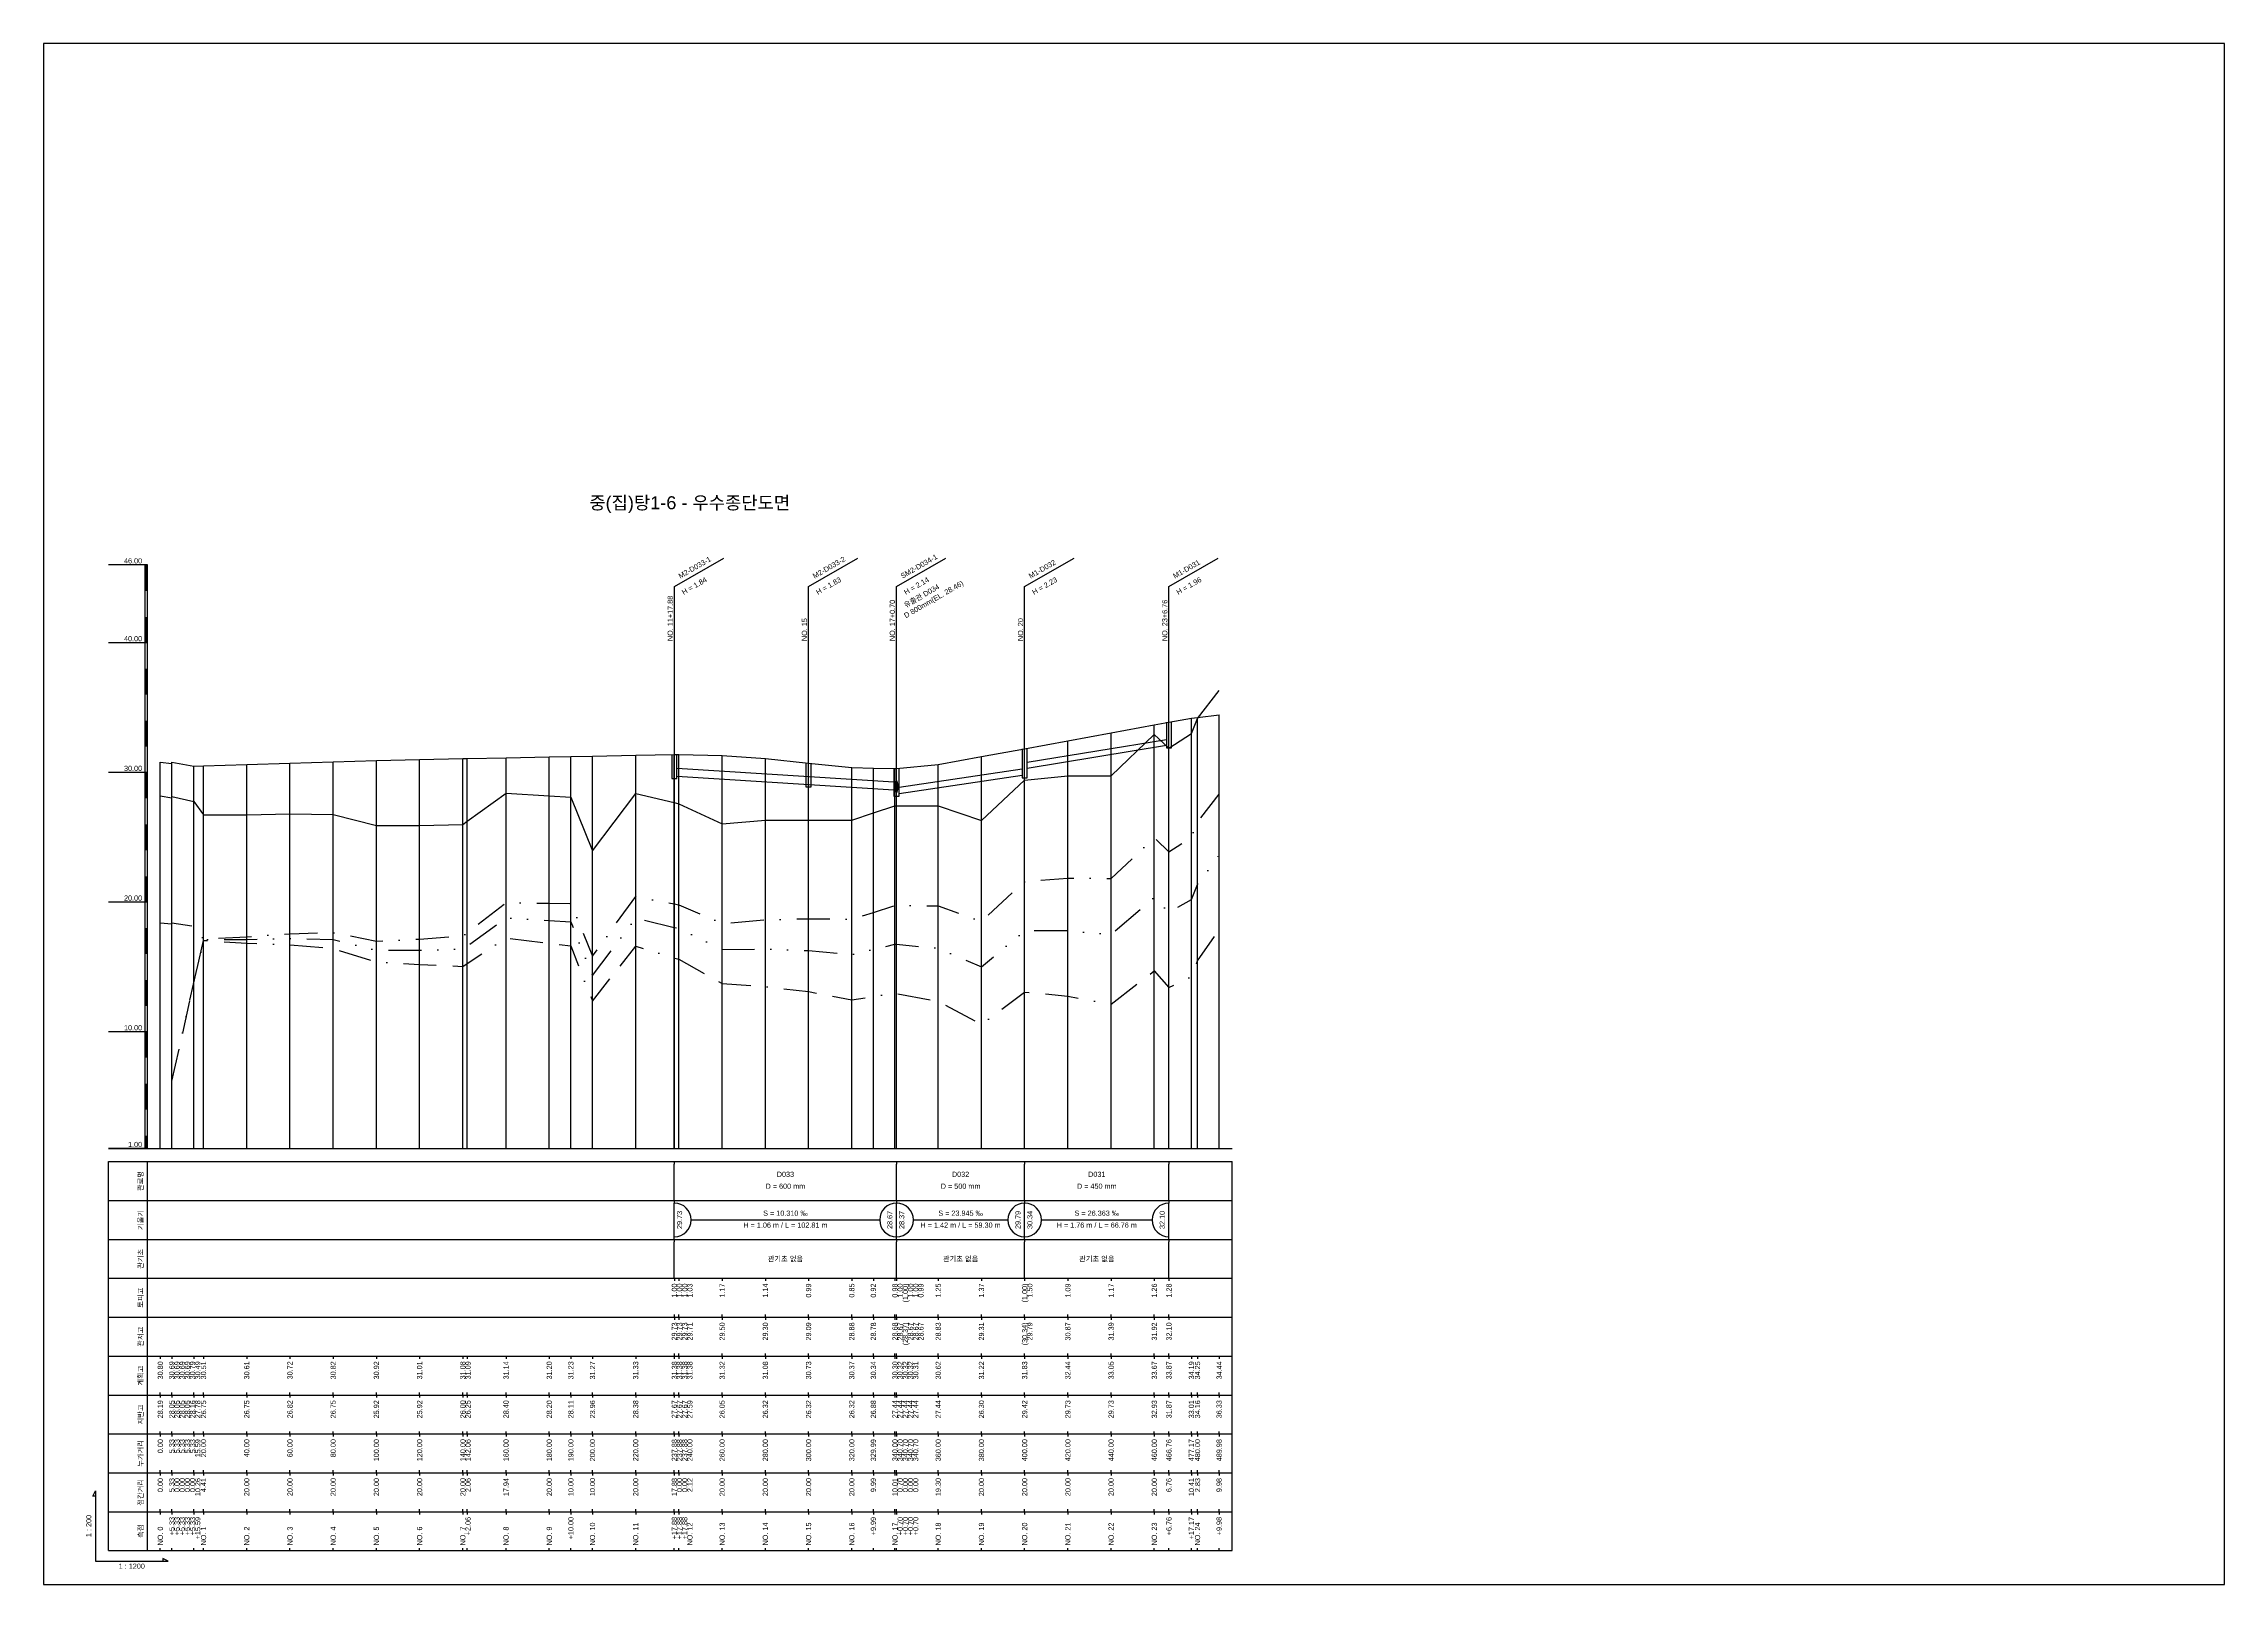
# Model space of a CAD drawing. Header units: millimetres. Extents: x -105495 to 3444, y -108190 to 2013.
# Drawn here: x 20 to 861, y -25116 to -24522 of the extents above; entities that cross this region are included whole.
import ezdxf
from ezdxf.enums import TextEntityAlignment as Align

# ---------------------------------------------------------------- set-up
doc = ezdxf.new("R2010")
doc.units = ezdxf.units.MM
for name, pattern in [('BORDER', [44.45, 12.7, -6.35, 12.7, -6.35, 0, -6.35]), ('DASHDOT', [25.4, 12.7, -6.35, 0, -6.35]), ('DIVIDE', [31.75, 12.7, -6.35, 0, -6.35, 0, -6.35])]:
    doc.linetypes.add(name, pattern=pattern)
for name, color, linetype in [('KZ_종단_계획선', 1, 'Continuous'), ('KZ_종단_관로', 4, 'Continuous'), ('KZ_종단_깃발', 7, 'Continuous'), ('KZ_종단_노선명', 7, 'Continuous'), ('KZ_종단_도각', 7, 'Continuous'), ('KZ_종단_맨홀', 4, 'Continuous'), ('KZ_종단_수직선', 7, 'Continuous'), ('KZ_종단_암선1', 56, 'DASHDOT'), ('KZ_종단_암선2', 4, 'DIVIDE'), ('KZ_종단_암선3', 6, 'BORDER'), ('KZ_종단_원형관', 4, 'Continuous'), ('KZ_종단_지반선', 3, 'Continuous'), ('KZ_종단_테이블문자', 7, 'Continuous'), ('KZ_종단_테이블선', 7, 'Continuous'), ('KZ_종단_폴대', 7, 'Continuous')]:
    doc.layers.add(name, color=color, linetype=linetype)
doc.styles.get("Standard").update_dxf_attribs({"font": 'arial.ttf'})

msp = doc.modelspace()

# ---------------------------------------------------------------- linework, layer by layer
at = {"layer": 'KZ_종단_계획선'}
msp.add_lwpolyline([(65, -24799.02), (69.44, -24799.54), (69.44, -24799.54), (69.44, -24799.54), (69.44, -24799.54), (69.44, -24799.04), (77.99, -24800.55), (81.67, -24800.44), (98.33, -24799.93), (115, -24799.42), (131.67, -24798.92), (148.33, -24798.41), (165, -24797.96), (181.67, -24797.6), (183.38, -24797.56), (198.33, -24797.29), (215, -24796.98), (223.33, -24796.82), (231.67, -24796.67), (248.33, -24796.36), (263.24, -24796.11), (263.24, -24796.11), (263.24, -24796.11), (265, -24796.08), (281.67, -24796.41), (298.33, -24797.59), (315, -24799.37), (331.67, -24801.13), (339.99, -24801.3), (348.33, -24801.48), (348.91, -24801.42), (348.91, -24801.42), (348.91, -24801.42), (348.91, -24801.46), (365, -24799.88), (381.67, -24796.89), (398.33, -24793.84), (415, -24790.78), (431.67, -24787.73), (448.33, -24784.67), (453.97, -24783.64), (462.64, -24782.05), (465, -24781.77), (473.32, -24780.79)], dxfattribs=at)
at = {"layer": 'KZ_종단_관로'}
for p, q in [((399.33, -24799.05), (452.97, -24790.25)), ((399.33, -24801.3), (452.97, -24792.5)), ((264.24, -24801.35), (347.91, -24806.65)), ((264.24, -24804.35), (347.91, -24809.65)), ((349.91, -24808.65), (397.33, -24801.55)), ((349.91, -24811.15), (397.33, -24804.05))]:
    msp.add_line(p, q, dxfattribs=at)
at = {"layer": 'KZ_종단_깃발'}
for p, q in [((263.24, -24731.34), (282.29, -24720.34)), ((315, -24731.34), (334.05, -24720.34)), ((348.91, -24731.34), (367.97, -24720.34)), ((398.33, -24731.34), (417.39, -24720.34)), ((453.97, -24731.34), (473.02, -24720.34)), ((263.24, -24948), (263.24, -24731.34)), ((315, -24948), (315, -24731.34)), ((348.91, -24948), (348.91, -24731.34)), ((398.33, -24948), (398.33, -24731.34)), ((453.97, -24948), (453.97, -24731.34))]:
    msp.add_line(p, q, dxfattribs=at)
at = {"layer": 'KZ_종단_도각'}
msp.add_lwpolyline([(20, -25116), (861, -25116), (861, -24522), (20, -24522)], close=True, dxfattribs=at)
at = {"layer": 'KZ_종단_맨홀'}
for points in [[(452.97, -24783.64), (452.97, -24793.44), (454.97, -24793.44), (454.97, -24783.64)], [(262.24, -24796.11), (262.24, -24805.32), (264.24, -24805.32), (264.24, -24796.11)], [(314, -24799.37), (314, -24808.52), (316, -24808.52), (316, -24799.37)], [(397.33, -24793.84), (397.33, -24805.01), (399.33, -24805.01), (399.33, -24793.84)], [(347.91, -24801.42), (347.91, -24812.11), (349.91, -24812.11), (349.91, -24801.42)]]:
    msp.add_lwpolyline(points, dxfattribs=at)
at = {"layer": 'KZ_종단_수직선'}
for p, q in [((453.97, -24948), (453.97, -24783.64)), ((462.64, -24948), (462.64, -24782.05)), ((465, -24948), (465, -24781.77)), ((473.32, -24948), (473.32, -24780.79)), ((415, -24948), (415, -24790.78)), ((431.67, -24948), (431.67, -24787.73)), ((448.33, -24948), (448.33, -24784.67)), ((65, -24948), (65, -24799.02)), ((69.44, -24948), (69.44, -24799.04)), ((69.44, -24948), (69.44, -24799.54)), ((69.44, -24948), (69.44, -24799.54)), ((69.44, -24948), (69.44, -24799.54)), ((69.44, -24948), (69.44, -24799.54)), ((77.99, -24948), (77.99, -24800.55)), ((81.67, -24948), (81.67, -24800.44)), ((98.33, -24948), (98.33, -24799.93)), ((115, -24948), (115, -24799.42)), ((131.67, -24948), (131.67, -24798.92)), ((148.33, -24948), (148.33, -24798.41)), ((165, -24948), (165, -24797.96)), ((181.67, -24948), (181.67, -24797.6)), ((183.38, -24948), (183.38, -24797.56)), ((198.33, -24948), (198.33, -24797.29)), ((215, -24948), (215, -24796.98)), ((223.33, -24948), (223.33, -24796.82)), ((231.67, -24948), (231.67, -24796.67)), ((248.33, -24948), (248.33, -24796.36)), ((263.23, -24948), (263.23, -24796.11)), ((263.23, -24948), (263.23, -24796.11)), ((263.23, -24948), (263.23, -24796.11)), ((265, -24948), (265, -24796.08)), ((281.67, -24948), (281.67, -24796.41)), ((298.33, -24948), (298.33, -24797.59)), ((315, -24948), (315, -24799.37)), ((365, -24948), (365, -24799.88)), ((381.67, -24948), (381.67, -24796.89)), ((398.33, -24948), (398.33, -24793.84)), ((331.67, -24948), (331.67, -24801.13)), ((339.99, -24948), (339.99, -24801.3)), ((348.33, -24948), (348.33, -24801.48)), ((348.92, -24948), (348.92, -24801.42)), ((348.92, -24948), (348.92, -24801.42)), ((348.92, -24948), (348.92, -24801.42)), ((348.92, -24948), (348.92, -24801.46))]:
    msp.add_line(p, q, dxfattribs=at)
at = {"layer": 'KZ_종단_암선1', "flags": 128}
msp.add_lwpolyline([(65, -24860.91), (69.44, -24861.35), (69.44, -24861.35), (69.44, -24861.35), (69.44, -24861.35), (69.44, -24860.97), (77.99, -24862.19), (81.67, -24867.16), (98.33, -24866.34), (115, -24865.16), (131.67, -24864.71), (148.33, -24868.02), (165, -24867.21), (181.67, -24866.01), (183.38, -24864.7), (198.33, -24853.19), (215, -24853.39), (223.33, -24853.45), (231.67, -24873.8), (248.33, -24850.84), (263.23, -24853.67), (263.23, -24853.67), (263.23, -24853.67), (265, -24854.01), (281.67, -24861.2), (298.33, -24859.77), (315, -24859.36), (331.67, -24859.59), (339.99, -24856.92), (348.33, -24854.24), (348.92, -24854.25), (348.92, -24854.25), (348.92, -24854.25), (348.92, -24854.25), (365, -24854.46), (381.67, -24860.38), (398.33, -24845.03), (415, -24843.68), (431.67, -24843.91), (448.33, -24828.16), (453.97, -24833.56), (462.64, -24827.93), (465, -24822.21), (473.32, -24811.34)], dxfattribs=at)
at = {"layer": 'KZ_종단_암선2', "flags": 128}
msp.add_lwpolyline([(69.44, -24922), (69.44, -24922), (69.44, -24922), (69.44, -24922), (81.67, -24867.41), (98.33, -24867.4), (115, -24867.02), (131.67, -24867.37), (148.33, -24871.5), (165, -24871.49), (181.67, -24871.1), (183.38, -24869.86), (198.33, -24859.08), (215, -24860.08), (223.33, -24860.54), (231.67, -24881.3), (248.33, -24859.15), (263.23, -24862.7), (263.23, -24862.7), (263.23, -24862.7), (265, -24863.12), (281.67, -24871.26), (298.33, -24871.03), (315, -24871.64), (331.67, -24873.2), (339.99, -24871.19), (348.33, -24869.18), (348.92, -24869.23), (348.92, -24869.23), (348.92, -24869.23), (348.92, -24869.23), (365, -24870.74), (381.67, -24877.98), (398.33, -24863.97), (415, -24863.95), (431.67, -24865.51), (448.33, -24851.1), (453.97, -24856.94), (462.64, -24851.99), (465, -24846.13), (473.32, -24834.78)], dxfattribs=at)
at = {"layer": 'KZ_종단_암선3', "flags": 128}
msp.add_lwpolyline([(69.44, -24922.03), (69.44, -24922.03), (69.44, -24922.03), (69.44, -24922.03), (81.67, -24867.73), (98.33, -24868.78), (115, -24869.45), (131.67, -24870.86), (148.33, -24876.04), (165, -24877.08), (181.67, -24877.75), (183.38, -24876.62), (198.33, -24866.78), (215, -24868.83), (223.33, -24869.83), (231.67, -24891.11), (248.33, -24870.01), (263.23, -24874.5), (263.23, -24874.5), (263.23, -24874.5), (265, -24875.03), (281.67, -24884.38), (298.33, -24885.58), (315, -24887.44), (331.67, -24890.58), (339.99, -24889.35), (348.33, -24888.13), (348.92, -24888.24), (348.92, -24888.24), (348.92, -24888.24), (348.92, -24888.24), (365, -24891.26), (381.67, -24900.08), (398.33, -24887.63), (415, -24889.19), (431.67, -24892.32), (448.33, -24879.48), (453.97, -24885.85), (462.64, -24881.7), (465, -24875.67), (473.32, -24863.72)], dxfattribs=at)
at = {"layer": 'KZ_종단_원형관'}
for p, q in [((348.54, -24808.05), (348.56, -24807.67)), ((348.54, -24808.44), (348.54, -24808.05)), ((348.54, -24808.83), (348.54, -24808.44)), ((348.56, -24809.21), (348.54, -24808.83)), ((348.56, -24807.67), (348.59, -24807.31)), ((348.59, -24809.57), (348.56, -24809.21)), ((348.59, -24807.31), (348.63, -24806.99)), ((348.63, -24806.99), (348.67, -24806.71)), ((348.67, -24806.71), (348.73, -24806.48)), ((348.73, -24806.48), (348.79, -24806.32)), ((348.79, -24806.32), (348.85, -24806.21)), ((348.85, -24806.21), (348.91, -24806.18)), ((348.91, -24806.18), (348.98, -24806.21)), ((348.98, -24806.21), (349.04, -24806.32)), ((349.04, -24806.32), (349.1, -24806.48)), ((349.1, -24806.48), (349.16, -24806.71)), ((349.16, -24806.71), (349.2, -24806.99)), ((349.2, -24806.99), (349.24, -24807.31)), ((349.24, -24807.31), (349.27, -24807.67)), ((349.27, -24809.21), (349.24, -24809.57)), ((349.27, -24807.67), (349.29, -24808.05)), ((349.29, -24808.83), (349.27, -24809.21)), ((349.29, -24808.05), (349.29, -24808.44)), ((349.29, -24808.44), (349.29, -24808.83)), ((348.63, -24809.89), (348.59, -24809.57)), ((348.67, -24810.17), (348.63, -24809.89)), ((348.73, -24810.4), (348.67, -24810.17)), ((348.79, -24810.56), (348.73, -24810.4)), ((348.85, -24810.67), (348.79, -24810.56)), ((348.91, -24810.7), (348.85, -24810.67)), ((348.98, -24810.67), (348.91, -24810.7)), ((349.04, -24810.56), (348.98, -24810.67)), ((349.1, -24810.4), (349.04, -24810.56)), ((349.16, -24810.17), (349.1, -24810.4)), ((349.2, -24809.89), (349.16, -24810.17)), ((349.24, -24809.57), (349.2, -24809.89))]:
    msp.add_line(p, q, dxfattribs=at)
at = {"layer": 'KZ_종단_지반선', "flags": 128}
msp.add_lwpolyline([(65, -24812.03), (69.44, -24812.74), (69.44, -24812.74), (69.44, -24812.74), (69.44, -24812.74), (69.44, -24812.2), (77.99, -24814.12), (81.67, -24819.26), (98.33, -24819.26), (115, -24818.89), (131.67, -24819.25), (148.33, -24823.38), (165, -24823.38), (181.67, -24823), (183.38, -24821.76), (198.33, -24810.99), (215, -24812), (223.33, -24812.46), (231.67, -24833.22), (248.33, -24811.08), (263.23, -24814.63), (263.23, -24814.63), (263.23, -24814.63), (265, -24815.06), (281.67, -24822.77), (298.33, -24821.39), (315, -24821.38), (331.67, -24821.38), (339.99, -24818.59), (348.33, -24815.8), (348.92, -24815.8), (348.92, -24815.8), (348.92, -24815.8), (348.92, -24815.8), (365, -24815.8), (381.67, -24821.48), (398.33, -24805.9), (415, -24804.33), (431.67, -24804.33), (448.33, -24788.35), (453.97, -24793.67), (462.64, -24787.93), (465, -24782.21), (473.32, -24771.34)], dxfattribs=at)
at = {"layer": 'KZ_종단_테이블문자'}
for p, q in [((263.23, -24953), (263.23, -24954)), ((263.23, -24967), (263.23, -24954)), ((348.92, -24953), (348.92, -24954)), ((348.92, -24953), (348.92, -24954)), ((348.92, -24967), (348.92, -24954)), ((348.92, -24967), (348.92, -24954)), ((398.33, -24953), (398.33, -24954)), ((398.33, -24953), (398.33, -24954)), ((398.33, -24967), (398.33, -24954)), ((398.33, -24967), (398.33, -24954)), ((453.97, -24953), (453.97, -24954)), ((453.97, -24967), (453.97, -24954)), ((263.23, -24968), (263.23, -24967)), ((263.23, -24968), (263.23, -24969)), ((263.23, -24982), (263.23, -24969)), ((348.92, -24968), (348.92, -24967)), ((348.92, -24968), (348.92, -24967)), ((348.92, -24968), (348.92, -24969)), ((348.92, -24968), (348.92, -24969)), ((348.92, -24982), (348.92, -24969)), ((348.92, -24982), (348.92, -24969)), ((398.33, -24968), (398.33, -24967)), ((398.33, -24968), (398.33, -24967)), ((398.33, -24968), (398.33, -24969)), ((398.33, -24968), (398.33, -24969)), ((398.33, -24982), (398.33, -24969)), ((398.33, -24982), (398.33, -24969)), ((453.97, -24968), (453.97, -24967)), ((453.97, -24968), (453.97, -24969)), ((453.97, -24982), (453.97, -24969)), ((269.65, -24975.5), (342.5, -24975.5)), ((355.33, -24975.5), (391.92, -24975.5)), ((404.75, -24975.5), (447.55, -24975.5)), ((263.23, -24983), (263.23, -24982)), ((263.23, -24983), (263.23, -24984)), ((263.23, -24997), (263.23, -24984)), ((348.92, -24983), (348.92, -24982)), ((348.92, -24983), (348.92, -24982)), ((348.92, -24983), (348.92, -24984)), ((348.92, -24983), (348.92, -24984)), ((348.92, -24997), (348.92, -24984)), ((348.92, -24997), (348.92, -24984)), ((398.33, -24983), (398.33, -24982)), ((398.33, -24983), (398.33, -24982)), ((398.33, -24983), (398.33, -24984)), ((398.33, -24983), (398.33, -24984)), ((398.33, -24997), (398.33, -24984)), ((398.33, -24997), (398.33, -24984)), ((453.97, -24983), (453.97, -24982)), ((453.97, -24983), (453.97, -24984)), ((453.97, -24997), (453.97, -24984)), ((263.23, -24998), (263.23, -24997)), ((348.92, -24998), (348.92, -24997)), ((348.92, -24998), (348.92, -24997)), ((398.33, -24998), (398.33, -24997)), ((398.33, -24998), (398.33, -24997)), ((453.97, -24998), (453.97, -24997))]:
    msp.add_line(p, q, dxfattribs=at)
for centre, start, end in [((263.23, -24975.5), 270, 90), ((348.92, -24975.5), 90, 270), ((348.92, -24975.5), 270, 90), ((398.33, -24975.5), 90, 270), ((398.33, -24975.5), 270, 90), ((453.97, -24975.5), 90, 270)]:
    msp.add_arc(centre, 6.5, start, end, dxfattribs=at)
at = {"layer": 'KZ_종단_테이블선'}
for p, q in [((45, -24948), (478.32, -24948)), ((45, -24968), (45, -24953)), ((45, -24953), (478.32, -24953)), ((60, -24968), (60, -24953)), ((478.32, -24968), (478.32, -24953)), ((45, -24983), (45, -24968)), ((45, -24968), (478.32, -24968)), ((60, -24983), (60, -24968)), ((478.32, -24983), (478.32, -24968)), ((45, -24998), (45, -24983)), ((45, -24983), (478.32, -24983)), ((60, -24998), (60, -24983)), ((478.32, -24998), (478.32, -24983)), ((45, -25013), (45, -24998)), ((45, -24998), (478.32, -24998)), ((60, -25013), (60, -24998)), ((263.24, -24998), (263.24, -24999)), ((263.24, -24998), (263.24, -24999)), ((263.24, -24998), (263.24, -24999)), ((265, -24998), (265, -24999)), ((281.67, -24998), (281.67, -24999)), ((298.33, -24998), (298.33, -24999)), ((315, -24998), (315, -24999)), ((331.67, -24998), (331.67, -24999)), ((339.99, -24998), (339.99, -24999)), ((348.33, -24998), (348.33, -24999)), ((348.91, -24998), (348.91, -24999)), ((348.91, -24998), (348.91, -24999)), ((348.91, -24998), (348.91, -24999)), ((348.91, -24998), (348.91, -24999)), ((365, -24998), (365, -24999)), ((381.67, -24998), (381.67, -24999)), ((398.33, -24998), (398.33, -24999)), ((415, -24998), (415, -24999)), ((431.67, -24998), (431.67, -24999)), ((448.33, -24998), (448.33, -24999)), ((453.97, -24998), (453.97, -24999)), ((478.32, -25013), (478.32, -24998)), ((45, -25028), (45, -25013)), ((45, -25013), (478.32, -25013)), ((60, -25028), (60, -25013)), ((263.24, -25013), (263.24, -25012)), ((263.24, -25013), (263.24, -25012)), ((263.24, -25013), (263.24, -25012)), ((263.24, -25013), (263.24, -25014)), ((263.24, -25013), (263.24, -25014)), ((263.24, -25013), (263.24, -25014)), ((265, -25013), (265, -25012)), ((265, -25013), (265, -25014)), ((281.67, -25013), (281.67, -25012)), ((281.67, -25013), (281.67, -25014)), ((298.33, -25013), (298.33, -25012)), ((298.33, -25013), (298.33, -25014)), ((315, -25013), (315, -25012)), ((315, -25013), (315, -25014)), ((331.67, -25013), (331.67, -25012)), ((331.67, -25013), (331.67, -25014)), ((339.99, -25013), (339.99, -25012)), ((339.99, -25013), (339.99, -25014)), ((348.33, -25013), (348.33, -25012)), ((348.33, -25013), (348.33, -25014)), ((348.91, -25013), (348.91, -25012)), ((348.91, -25013), (348.91, -25012)), ((348.91, -25013), (348.91, -25012)), ((348.91, -25013), (348.91, -25012)), ((348.91, -25013), (348.91, -25014)), ((348.91, -25013), (348.91, -25014)), ((348.91, -25013), (348.91, -25014)), ((348.91, -25013), (348.91, -25014)), ((365, -25013), (365, -25012)), ((365, -25013), (365, -25014)), ((381.67, -25013), (381.67, -25012)), ((381.67, -25013), (381.67, -25014)), ((398.33, -25013), (398.33, -25012)), ((398.33, -25013), (398.33, -25014)), ((415, -25013), (415, -25012)), ((415, -25013), (415, -25014)), ((431.67, -25013), (431.67, -25012)), ((431.67, -25013), (431.67, -25014)), ((448.33, -25013), (448.33, -25012)), ((448.33, -25013), (448.33, -25014)), ((453.97, -25013), (453.97, -25012)), ((453.97, -25013), (453.97, -25014)), ((478.32, -25028), (478.32, -25013)), ((45, -25043), (45, -25028)), ((45, -25028), (478.32, -25028)), ((60, -25043), (60, -25028)), ((65, -25028), (65, -25029)), ((69.44, -25028), (69.44, -25029)), ((69.44, -25028), (69.44, -25029)), ((69.44, -25028), (69.44, -25029)), ((69.44, -25028), (69.44, -25029)), ((69.44, -25028), (69.44, -25029)), ((77.99, -25028), (77.99, -25029)), ((81.67, -25028), (81.67, -25029)), ((98.33, -25028), (98.33, -25029)), ((115, -25028), (115, -25029)), ((131.67, -25028), (131.67, -25029)), ((148.33, -25028), (148.33, -25029)), ((165, -25028), (165, -25029)), ((181.67, -25028), (181.67, -25029)), ((183.38, -25028), (183.38, -25029)), ((198.33, -25028), (198.33, -25029)), ((215, -25028), (215, -25029)), ((223.33, -25028), (223.33, -25029)), ((231.67, -25028), (231.67, -25029)), ((248.33, -25028), (248.33, -25029)), ((263.23, -25028), (263.23, -25029)), ((263.23, -25028), (263.23, -25029)), ((263.23, -25028), (263.23, -25029)), ((263.24, -25028), (263.24, -25027)), ((263.24, -25028), (263.24, -25027)), ((263.24, -25028), (263.24, -25027)), ((265, -25028), (265, -25027)), ((265, -25028), (265, -25029)), ((281.67, -25028), (281.67, -25027)), ((281.67, -25028), (281.67, -25029)), ((298.33, -25028), (298.33, -25027)), ((298.33, -25028), (298.33, -25029)), ((315, -25028), (315, -25027)), ((315, -25028), (315, -25029)), ((331.67, -25028), (331.67, -25027)), ((331.67, -25028), (331.67, -25029)), ((339.99, -25028), (339.99, -25027)), ((339.99, -25028), (339.99, -25029)), ((348.33, -25028), (348.33, -25027)), ((348.33, -25028), (348.33, -25029)), ((348.91, -25028), (348.91, -25027)), ((348.91, -25028), (348.91, -25027)), ((348.91, -25028), (348.91, -25027)), ((348.91, -25028), (348.91, -25027)), ((348.92, -25028), (348.92, -25029)), ((348.92, -25028), (348.92, -25029)), ((348.92, -25028), (348.92, -25029)), ((348.92, -25028), (348.92, -25029)), ((365, -25028), (365, -25027)), ((365, -25028), (365, -25029)), ((381.67, -25028), (381.67, -25027)), ((381.67, -25028), (381.67, -25029)), ((398.33, -25028), (398.33, -25027)), ((398.33, -25028), (398.33, -25029)), ((415, -25028), (415, -25027)), ((415, -25028), (415, -25029)), ((431.67, -25028), (431.67, -25027)), ((431.67, -25028), (431.67, -25029)), ((448.33, -25028), (448.33, -25027)), ((448.33, -25028), (448.33, -25029)), ((453.97, -25028), (453.97, -25027)), ((453.97, -25028), (453.97, -25029)), ((462.64, -25028), (462.64, -25029)), ((465, -25028), (465, -25029)), ((473.32, -25028), (473.32, -25029)), ((478.32, -25043), (478.32, -25028)), ((45, -25058), (45, -25043)), ((45, -25043), (478.32, -25043)), ((60, -25058), (60, -25043)), ((65, -25043), (65, -25042)), ((65, -25043), (65, -25044)), ((69.44, -25043), (69.44, -25042)), ((69.44, -25043), (69.44, -25042)), ((69.44, -25043), (69.44, -25042)), ((69.44, -25043), (69.44, -25042)), ((69.44, -25043), (69.44, -25042)), ((69.44, -25043), (69.44, -25044)), ((69.44, -25043), (69.44, -25044)), ((69.44, -25043), (69.44, -25044)), ((69.44, -25043), (69.44, -25044)), ((69.44, -25043), (69.44, -25044)), ((77.99, -25043), (77.99, -25042)), ((77.99, -25043), (77.99, -25044)), ((81.67, -25043), (81.67, -25042)), ((81.67, -25043), (81.67, -25044)), ((98.33, -25043), (98.33, -25042)), ((98.33, -25043), (98.33, -25044)), ((115, -25043), (115, -25042)), ((115, -25043), (115, -25044)), ((131.67, -25043), (131.67, -25042)), ((131.67, -25043), (131.67, -25044)), ((148.33, -25043), (148.33, -25042)), ((148.33, -25043), (148.33, -25044)), ((165, -25043), (165, -25042)), ((165, -25043), (165, -25044)), ((181.67, -25043), (181.67, -25042)), ((181.67, -25043), (181.67, -25044)), ((183.38, -25043), (183.38, -25042)), ((183.38, -25043), (183.38, -25044)), ((198.33, -25043), (198.33, -25042)), ((198.33, -25043), (198.33, -25044)), ((215, -25043), (215, -25042)), ((215, -25043), (215, -25044)), ((223.33, -25043), (223.33, -25042)), ((223.33, -25043), (223.33, -25044)), ((231.67, -25043), (231.67, -25042)), ((231.67, -25043), (231.67, -25044)), ((248.33, -25043), (248.33, -25042)), ((248.33, -25043), (248.33, -25044)), ((263.23, -25043), (263.23, -25042)), ((263.23, -25043), (263.23, -25042)), ((263.23, -25043), (263.23, -25042)), ((263.23, -25043), (263.23, -25044)), ((263.23, -25043), (263.23, -25044)), ((263.23, -25043), (263.23, -25044)), ((265, -25043), (265, -25042)), ((265, -25043), (265, -25044)), ((281.67, -25043), (281.67, -25042)), ((281.67, -25043), (281.67, -25044)), ((298.33, -25043), (298.33, -25042)), ((298.33, -25043), (298.33, -25044)), ((315, -25043), (315, -25042)), ((315, -25043), (315, -25044)), ((331.67, -25043), (331.67, -25042)), ((331.67, -25043), (331.67, -25044)), ((339.99, -25043), (339.99, -25042)), ((339.99, -25043), (339.99, -25044)), ((348.33, -25043), (348.33, -25042)), ((348.33, -25043), (348.33, -25044)), ((348.92, -25043), (348.92, -25042)), ((348.92, -25043), (348.92, -25042)), ((348.92, -25043), (348.92, -25042)), ((348.92, -25043), (348.92, -25042)), ((348.92, -25043), (348.92, -25044)), ((348.92, -25043), (348.92, -25044)), ((348.92, -25043), (348.92, -25044)), ((348.92, -25043), (348.92, -25044)), ((365, -25043), (365, -25042)), ((365, -25043), (365, -25044)), ((381.67, -25043), (381.67, -25042)), ((381.67, -25043), (381.67, -25044)), ((398.33, -25043), (398.33, -25042)), ((398.33, -25043), (398.33, -25044)), ((415, -25043), (415, -25042)), ((415, -25043), (415, -25044)), ((431.67, -25043), (431.67, -25042)), ((431.67, -25043), (431.67, -25044)), ((448.33, -25043), (448.33, -25042)), ((448.33, -25043), (448.33, -25044)), ((453.97, -25043), (453.97, -25042)), ((453.97, -25043), (453.97, -25044)), ((462.64, -25043), (462.64, -25042)), ((462.64, -25043), (462.64, -25044)), ((465, -25043), (465, -25042)), ((465, -25043), (465, -25044)), ((473.32, -25043), (473.32, -25042)), ((473.32, -25043), (473.32, -25044)), ((478.32, -25058), (478.32, -25043)), ((45, -25073), (45, -25058)), ((45, -25058), (478.32, -25058)), ((60, -25073), (60, -25058)), ((65, -25058), (65, -25057)), ((65, -25058), (65, -25059)), ((69.44, -25058), (69.44, -25057)), ((69.44, -25058), (69.44, -25057)), ((69.44, -25058), (69.44, -25057)), ((69.44, -25058), (69.44, -25057)), ((69.44, -25058), (69.44, -25057)), ((69.44, -25058), (69.44, -25059)), ((69.44, -25058), (69.44, -25059)), ((69.44, -25058), (69.44, -25059)), ((69.44, -25058), (69.44, -25059)), ((69.44, -25058), (69.44, -25059)), ((77.99, -25058), (77.99, -25057)), ((77.99, -25058), (77.99, -25059)), ((81.67, -25058), (81.67, -25057)), ((81.67, -25058), (81.67, -25059)), ((98.33, -25058), (98.33, -25057)), ((98.33, -25058), (98.33, -25059)), ((115, -25058), (115, -25057)), ((115, -25058), (115, -25059)), ((131.67, -25058), (131.67, -25057)), ((131.67, -25058), (131.67, -25059)), ((148.33, -25058), (148.33, -25057)), ((148.33, -25058), (148.33, -25059)), ((165, -25058), (165, -25057)), ((165, -25058), (165, -25059)), ((181.67, -25058), (181.67, -25057)), ((181.67, -25058), (181.67, -25059)), ((183.38, -25058), (183.38, -25057)), ((183.38, -25058), (183.38, -25059)), ((198.33, -25058), (198.33, -25057)), ((198.33, -25058), (198.33, -25059)), ((215, -25058), (215, -25057)), ((215, -25058), (215, -25059)), ((223.33, -25058), (223.33, -25057)), ((223.33, -25058), (223.33, -25059)), ((231.67, -25058), (231.67, -25057)), ((231.67, -25058), (231.67, -25059)), ((248.33, -25058), (248.33, -25057)), ((248.33, -25058), (248.33, -25059)), ((263.23, -25058), (263.23, -25057)), ((263.23, -25058), (263.23, -25057)), ((263.23, -25058), (263.23, -25057)), ((263.23, -25058), (263.23, -25059)), ((263.23, -25058), (263.23, -25059)), ((263.23, -25058), (263.23, -25059)), ((265, -25058), (265, -25057)), ((265, -25058), (265, -25059)), ((281.67, -25058), (281.67, -25057)), ((281.67, -25058), (281.67, -25059)), ((298.33, -25058), (298.33, -25057)), ((298.33, -25058), (298.33, -25059)), ((315, -25058), (315, -25057)), ((315, -25058), (315, -25059)), ((331.67, -25058), (331.67, -25057)), ((331.67, -25058), (331.67, -25059)), ((339.99, -25058), (339.99, -25057)), ((339.99, -25058), (339.99, -25059)), ((348.33, -25058), (348.33, -25057)), ((348.33, -25058), (348.33, -25059)), ((348.92, -25058), (348.92, -25057)), ((348.92, -25058), (348.92, -25057)), ((348.92, -25058), (348.92, -25057)), ((348.92, -25058), (348.92, -25057)), ((348.92, -25058), (348.92, -25059)), ((348.92, -25058), (348.92, -25059)), ((348.92, -25058), (348.92, -25059)), ((348.92, -25058), (348.92, -25059)), ((365, -25058), (365, -25057)), ((365, -25058), (365, -25059)), ((381.67, -25058), (381.67, -25057)), ((381.67, -25058), (381.67, -25059)), ((398.33, -25058), (398.33, -25057)), ((398.33, -25058), (398.33, -25059)), ((415, -25058), (415, -25057)), ((415, -25058), (415, -25059)), ((431.67, -25058), (431.67, -25057)), ((431.67, -25058), (431.67, -25059)), ((448.33, -25058), (448.33, -25057)), ((448.33, -25058), (448.33, -25059)), ((453.97, -25058), (453.97, -25057)), ((453.97, -25058), (453.97, -25059)), ((462.64, -25058), (462.64, -25057)), ((462.64, -25058), (462.64, -25059)), ((465, -25058), (465, -25057)), ((465, -25058), (465, -25059)), ((473.32, -25058), (473.32, -25057)), ((473.32, -25058), (473.32, -25059)), ((478.32, -25073), (478.32, -25058)), ((45, -25088), (45, -25073)), ((45, -25073), (478.32, -25073)), ((60, -25088), (60, -25073)), ((65, -25073), (65, -25072)), ((65, -25073), (65, -25074)), ((69.44, -25073), (69.44, -25072)), ((69.44, -25073), (69.44, -25072)), ((69.44, -25073), (69.44, -25072)), ((69.44, -25073), (69.44, -25072)), ((69.44, -25073), (69.44, -25072)), ((69.44, -25073), (69.44, -25074)), ((69.44, -25073), (69.44, -25074)), ((69.44, -25073), (69.44, -25074)), ((69.44, -25073), (69.44, -25074)), ((69.44, -25073), (69.44, -25074)), ((77.99, -25073), (77.99, -25072)), ((77.99, -25073), (77.99, -25074)), ((81.67, -25073), (81.67, -25072)), ((81.67, -25073), (81.67, -25074)), ((98.33, -25073), (98.33, -25072)), ((98.33, -25073), (98.33, -25074)), ((115, -25073), (115, -25072)), ((115, -25073), (115, -25074)), ((131.67, -25073), (131.67, -25072)), ((131.67, -25073), (131.67, -25074)), ((148.33, -25073), (148.33, -25072)), ((148.33, -25073), (148.33, -25074)), ((165, -25073), (165, -25072)), ((165, -25073), (165, -25074)), ((181.67, -25073), (181.67, -25072)), ((181.67, -25073), (181.67, -25074)), ((183.38, -25073), (183.38, -25072)), ((183.38, -25073), (183.38, -25074)), ((198.33, -25073), (198.33, -25072)), ((198.33, -25073), (198.33, -25074)), ((215, -25073), (215, -25072)), ((215, -25073), (215, -25074)), ((223.33, -25073), (223.33, -25072)), ((223.33, -25073), (223.33, -25074)), ((231.67, -25073), (231.67, -25072)), ((231.67, -25073), (231.67, -25074)), ((248.33, -25073), (248.33, -25072)), ((248.33, -25073), (248.33, -25074)), ((263.23, -25073), (263.23, -25072)), ((263.23, -25073), (263.23, -25072)), ((263.23, -25073), (263.23, -25072)), ((263.23, -25073), (263.23, -25074)), ((263.23, -25073), (263.23, -25074)), ((263.23, -25073), (263.23, -25074)), ((265, -25073), (265, -25072)), ((265, -25073), (265, -25074)), ((281.67, -25073), (281.67, -25072)), ((281.67, -25073), (281.67, -25074)), ((298.33, -25073), (298.33, -25072)), ((298.33, -25073), (298.33, -25074)), ((315, -25073), (315, -25072)), ((315, -25073), (315, -25074)), ((331.67, -25073), (331.67, -25072)), ((331.67, -25073), (331.67, -25074)), ((339.99, -25073), (339.99, -25072)), ((339.99, -25073), (339.99, -25074)), ((348.33, -25073), (348.33, -25072)), ((348.33, -25073), (348.33, -25074)), ((348.92, -25073), (348.92, -25072)), ((348.92, -25073), (348.92, -25072)), ((348.92, -25073), (348.92, -25072)), ((348.92, -25073), (348.92, -25072)), ((348.92, -25073), (348.92, -25074)), ((348.92, -25073), (348.92, -25074)), ((348.92, -25073), (348.92, -25074)), ((348.92, -25073), (348.92, -25074)), ((365, -25073), (365, -25072)), ((365, -25073), (365, -25074)), ((381.67, -25073), (381.67, -25072)), ((381.67, -25073), (381.67, -25074)), ((398.33, -25073), (398.33, -25072)), ((398.33, -25073), (398.33, -25074)), ((415, -25073), (415, -25072)), ((415, -25073), (415, -25074)), ((431.67, -25073), (431.67, -25072)), ((431.67, -25073), (431.67, -25074)), ((448.33, -25073), (448.33, -25072)), ((448.33, -25073), (448.33, -25074)), ((453.97, -25073), (453.97, -25072)), ((453.97, -25073), (453.97, -25074)), ((462.64, -25073), (462.64, -25072)), ((462.64, -25073), (462.64, -25074)), ((465, -25073), (465, -25072)), ((465, -25073), (465, -25074)), ((473.32, -25073), (473.32, -25072)), ((473.32, -25073), (473.32, -25074)), ((478.32, -25088), (478.32, -25073)), ((65, -25088), (65, -25087)), ((69.44, -25088), (69.44, -25087)), ((69.44, -25088), (69.44, -25087)), ((69.44, -25088), (69.44, -25087)), ((69.44, -25088), (69.44, -25087)), ((69.44, -25088), (69.44, -25087)), ((77.99, -25088), (77.99, -25087)), ((81.67, -25088), (81.67, -25087)), ((98.33, -25088), (98.33, -25087)), ((115, -25088), (115, -25087)), ((131.67, -25088), (131.67, -25087)), ((148.33, -25088), (148.33, -25087)), ((165, -25088), (165, -25087)), ((181.67, -25088), (181.67, -25087)), ((183.38, -25088), (183.38, -25087)), ((198.33, -25088), (198.33, -25087)), ((215, -25088), (215, -25087)), ((223.33, -25088), (223.33, -25087)), ((231.67, -25088), (231.67, -25087)), ((248.33, -25088), (248.33, -25087)), ((263.23, -25088), (263.23, -25087)), ((263.23, -25088), (263.23, -25087)), ((263.23, -25088), (263.23, -25087)), ((265, -25088), (265, -25087)), ((281.67, -25088), (281.67, -25087)), ((298.33, -25088), (298.33, -25087)), ((315, -25088), (315, -25087)), ((331.67, -25088), (331.67, -25087)), ((339.99, -25088), (339.99, -25087)), ((348.33, -25088), (348.33, -25087)), ((348.92, -25088), (348.92, -25087)), ((348.92, -25088), (348.92, -25087)), ((348.92, -25088), (348.92, -25087)), ((348.92, -25088), (348.92, -25087)), ((365, -25088), (365, -25087)), ((381.67, -25088), (381.67, -25087)), ((398.33, -25088), (398.33, -25087)), ((415, -25088), (415, -25087)), ((431.67, -25088), (431.67, -25087)), ((448.33, -25088), (448.33, -25087)), ((453.97, -25088), (453.97, -25087)), ((462.64, -25088), (462.64, -25087)), ((465, -25088), (465, -25087)), ((473.32, -25088), (473.32, -25087)), ((45, -25103), (45, -25088)), ((45, -25088), (478.32, -25088)), ((60, -25103), (60, -25088)), ((65, -25088), (65, -25089)), ((69.44, -25088), (69.44, -25089)), ((69.44, -25088), (69.44, -25089)), ((69.44, -25088), (69.44, -25089)), ((69.44, -25088), (69.44, -25089)), ((69.44, -25088), (69.44, -25089)), ((77.99, -25088), (77.99, -25089)), ((81.67, -25088), (81.67, -25089)), ((98.33, -25088), (98.33, -25089)), ((115, -25088), (115, -25089)), ((131.67, -25088), (131.67, -25089)), ((148.33, -25088), (148.33, -25089)), ((165, -25088), (165, -25089)), ((181.67, -25088), (181.67, -25089)), ((183.38, -25088), (183.38, -25089)), ((198.33, -25088), (198.33, -25089)), ((215, -25088), (215, -25089)), ((223.33, -25088), (223.33, -25089)), ((231.67, -25088), (231.67, -25089)), ((248.33, -25088), (248.33, -25089)), ((263.23, -25088), (263.23, -25089)), ((263.23, -25088), (263.23, -25089)), ((263.23, -25088), (263.23, -25089)), ((265, -25088), (265, -25089)), ((281.67, -25088), (281.67, -25089)), ((298.33, -25088), (298.33, -25089)), ((315, -25088), (315, -25089)), ((331.67, -25088), (331.67, -25089)), ((339.99, -25088), (339.99, -25089)), ((348.33, -25088), (348.33, -25089)), ((348.92, -25088), (348.92, -25089)), ((348.92, -25088), (348.92, -25089)), ((348.92, -25088), (348.92, -25089)), ((348.92, -25088), (348.92, -25089)), ((365, -25088), (365, -25089)), ((381.67, -25088), (381.67, -25089)), ((398.33, -25088), (398.33, -25089)), ((415, -25088), (415, -25089)), ((431.67, -25088), (431.67, -25089)), ((448.33, -25088), (448.33, -25089)), ((453.97, -25088), (453.97, -25089)), ((462.64, -25088), (462.64, -25089)), ((465, -25088), (465, -25089)), ((473.32, -25088), (473.32, -25089)), ((478.32, -25103), (478.32, -25088)), ((45, -25103), (478.32, -25103)), ((65, -25103), (65, -25102)), ((69.44, -25103), (69.44, -25102)), ((69.44, -25103), (69.44, -25102)), ((69.44, -25103), (69.44, -25102)), ((69.44, -25103), (69.44, -25102)), ((69.44, -25103), (69.44, -25102)), ((77.99, -25103), (77.99, -25102)), ((81.67, -25103), (81.67, -25102)), ((98.33, -25103), (98.33, -25102)), ((115, -25103), (115, -25102)), ((131.67, -25103), (131.67, -25102)), ((148.33, -25103), (148.33, -25102)), ((165, -25103), (165, -25102)), ((181.67, -25103), (181.67, -25102)), ((183.38, -25103), (183.38, -25102)), ((198.33, -25103), (198.33, -25102)), ((215, -25103), (215, -25102)), ((223.33, -25103), (223.33, -25102)), ((231.67, -25103), (231.67, -25102)), ((248.33, -25103), (248.33, -25102)), ((263.23, -25103), (263.23, -25102)), ((263.23, -25103), (263.23, -25102)), ((263.23, -25103), (263.23, -25102)), ((265, -25103), (265, -25102)), ((281.67, -25103), (281.67, -25102)), ((298.33, -25103), (298.33, -25102)), ((315, -25103), (315, -25102)), ((331.67, -25103), (331.67, -25102)), ((339.99, -25103), (339.99, -25102)), ((348.33, -25103), (348.33, -25102)), ((348.92, -25103), (348.92, -25102)), ((348.92, -25103), (348.92, -25102)), ((348.92, -25103), (348.92, -25102)), ((348.92, -25103), (348.92, -25102)), ((365, -25103), (365, -25102)), ((381.67, -25103), (381.67, -25102)), ((398.33, -25103), (398.33, -25102)), ((415, -25103), (415, -25102)), ((431.67, -25103), (431.67, -25102)), ((448.33, -25103), (448.33, -25102)), ((453.97, -25103), (453.97, -25102)), ((462.64, -25103), (462.64, -25102)), ((465, -25103), (465, -25102)), ((473.32, -25103), (473.32, -25102))]:
    msp.add_line(p, q, dxfattribs=at)
msp.add_lwpolyline([(40, -25082), (39, -25082), (40, -25080), (40, -25107), (68, -25107), (66, -25106), (66, -25107)], dxfattribs=at)
at = {"layer": 'KZ_종단_폴대'}
for p, q in [((60, -24723), (45, -24723)), ((60, -24753), (45, -24753)), ((60, -24803), (45, -24803)), ((60, -24853), (45, -24853)), ((60, -24903), (45, -24903)), ((60, -24948), (45, -24948))]:
    msp.add_line(p, q, dxfattribs=at)
at = {"layer": 'KZ_종단_폴대', "const_width": 1}
for points in [[(59.5, -24733), (59.5, -24723)], [(59.5, -24753), (59.5, -24743)], [(59.5, -24773), (59.5, -24763)], [(59.5, -24793), (59.5, -24783)], [(59.5, -24813), (59.5, -24803)], [(59.5, -24833), (59.5, -24823)], [(59.5, -24853), (59.5, -24843)], [(59.5, -24873), (59.5, -24863)], [(59.5, -24893), (59.5, -24883)], [(59.5, -24913), (59.5, -24903)], [(59.5, -24933), (59.5, -24923)], [(59.5, -24948), (59.5, -24943)]]:
    msp.add_lwpolyline(points, dxfattribs=at)
at = {"layer": 'KZ_종단_폴대'}
msp.add_lwpolyline([(60, -24948), (60, -24723), (59, -24723), (59, -24948), (60, -24948)], dxfattribs=at)

# ---------------------------------------------------------------- texts
at = {"layer": 'KZ_종단_깃발'}
for s, rotation, p in [('M2-D033-1', 30, (265.83, -24728.84)), ('M2-D033-2', 30, (317.6, -24728.84)), ('SM2-D034-1', 30, (351.51, -24728.84)), ('M1-D032', 30, (400.93, -24728.84)), ('M1-D031', 30, (456.56, -24728.84)), ('NO. 11+17.88', 90, (263.24, -24752.34)), ('NO. 17+0.70', 90, (348.91, -24752.34)), ('NO. 23+6.76', 90, (453.97, -24752.34)), ('NO. 15', 90, (315, -24752.34)), ('NO. 20', 90, (398.33, -24752.34))]:
    msp.add_text(s, height=2, rotation=rotation, dxfattribs=at).set_placement(p, align=Align.BOTTOM_LEFT)
for s, p in [('H = 1.84', (265.83, -24732.84)), ('H = 1.83', (317.6, -24732.84)), ('H = 2.14', (351.51, -24732.84)), ('D 800mm(EL. 28.46)', (351.51, -24741.84)), ('유출관 D034', (351.51, -24737.84)), ('H = 2.23', (400.93, -24732.84)), ('H = 1.96', (456.56, -24732.84))]:
    msp.add_text(s, height=2, rotation=30, dxfattribs=at).set_placement(p, align=Align.TOP_LEFT)
at = {"layer": 'KZ_종단_노선명'}
msp.add_text('중(집)탕1-6 - 우수종단도면', height=5, dxfattribs=at).set_placement((269.16, -24703), align=Align.BOTTOM_CENTER)
at = {"layer": 'KZ_종단_테이블문자'}
for s, p in [('D033', (306.07, -24959.5)), ('D032', (373.62, -24959.5)), ('D031', (426.15, -24959.5)), ('S = 10.310 ‰', (306.07, -24974.5)), ('S = 23.945 ‰', (373.62, -24974.5)), ('S = 26.363 ‰', (426.15, -24974.5))]:
    msp.add_text(s, height=2, dxfattribs=at).set_placement(p, align=Align.BOTTOM_CENTER)
for s, p in [('D = 600 mm', (306.07, -24961.5)), ('D = 500 mm', (373.62, -24961.5)), ('D = 450 mm', (426.15, -24961.5)), ('H = 1.06 m / L = 102.81 m', (306.07, -24976.5)), ('H = 1.42 m / L = 59.30 m', (373.62, -24976.5)), ('H = 1.76 m / L = 66.76 m', (426.15, -24976.5))]:
    msp.add_text(s, height=2, dxfattribs=at).set_placement(p, align=Align.TOP_CENTER)
for s, p in [('29.73', (264.23, -24975.5)), ('28.37', (349.92, -24975.5)), ('30.34', (399.33, -24975.5))]:
    msp.add_text(s, height=2, rotation=90, dxfattribs=at).set_placement(p, align=Align.TOP_CENTER)
for s, p in [('28.67', (347.92, -24975.5)), ('29.79', (397.33, -24975.5)), ('32.10', (452.97, -24975.5))]:
    msp.add_text(s, height=2, rotation=90, dxfattribs=at).set_placement(p, align=Align.BOTTOM_CENTER)
for p in [(306.07, -24990.5), (373.62, -24990.5), (426.15, -24990.5)]:
    msp.add_text('관기초 없음', height=2, dxfattribs=at).set_placement(p, align=Align.MIDDLE_CENTER)
for s, p in [('1.00', (263.24, -25000)), ('1.00', (265.24, -25000)), ('1.00', (267.24, -25000)), ('1.03', (269.24, -25000)), ('1.17', (281.67, -25000)), ('1.14', (298.33, -25000)), ('0.99', (315, -25000)), ('0.85', (331.67, -25000)), ('0.92', (339.99, -25000)), ('0.98', (348.33, -25000)), ('1.00', (350.33, -25000)), ('(1.00)', (352.33, -25000)), ('1.00', (354.33, -25000)), ('1.00', (356.33, -25000)), ('0.99', (358.33, -25000)), ('1.25', (365, -25000)), ('1.37', (381.67, -25000)), ('(1.00)', (398.33, -25000)), ('1.50', (400.33, -25000)), ('1.09', (415, -25000)), ('1.17', (431.67, -25000)), ('1.26', (448.33, -25000)), ('1.28', (453.97, -25000)), ('29.73', (263.24, -25015)), ('29.73', (265.24, -25015)), ('29.73', (267.24, -25015)), ('29.71', (269.24, -25015)), ('29.50', (281.67, -25015)), ('29.30', (298.33, -25015)), ('29.09', (315, -25015)), ('28.88', (331.67, -25015)), ('28.78', (339.99, -25015)), ('28.68', (348.33, -25015)), ('28.67', (350.33, -25015)), ('(28.37)', (352.33, -25015)), ('28.67', (354.33, -25015)), ('28.67', (356.33, -25015)), ('28.67', (358.33, -25015)), ('28.83', (365, -25015)), ('29.31', (381.67, -25015)), ('(30.34)', (398.33, -25015)), ('29.79', (400.33, -25015)), ('30.87', (415, -25015)), ('31.39', (431.67, -25015)), ('31.92', (448.33, -25015)), ('32.10', (453.97, -25015)), ('30.80', (65, -25030)), ('30.69', (69.44, -25030)), ('30.69', (71.44, -25030)), ('30.69', (73.44, -25030)), ('30.69', (75.44, -25030)), ('30.79', (77.44, -25030)), ('30.49', (79.44, -25030)), ('30.51', (81.67, -25030)), ('30.61', (98.33, -25030)), ('30.72', (115, -25030)), ('30.82', (131.67, -25030)), ('30.92', (148.33, -25030)), ('31.01', (165, -25030)), ('31.08', (181.67, -25030)), ('31.09', (183.67, -25030)), ('31.14', (198.33, -25030)), ('31.20', (215, -25030)), ('31.23', (223.33, -25030)), ('31.27', (231.67, -25030)), ('31.33', (248.33, -25030)), ('31.38', (263.23, -25030)), ('31.38', (265.23, -25030)), ('31.38', (267.23, -25030)), ('31.38', (269.23, -25030)), ('31.32', (281.67, -25030)), ('31.08', (298.33, -25030)), ('30.73', (315, -25030)), ('30.37', (331.67, -25030)), ('30.34', (339.99, -25030)), ('30.30', (348.33, -25030)), ('30.32', (350.33, -25030)), ('30.32', (352.33, -25030)), ('30.32', (354.33, -25030)), ('30.31', (356.33, -25030)), ('30.62', (365, -25030)), ('31.22', (381.67, -25030)), ('31.83', (398.33, -25030)), ('32.44', (415, -25030)), ('33.05', (431.67, -25030)), ('33.67', (448.33, -25030)), ('33.87', (453.97, -25030)), ('34.19', (462.64, -25030)), ('34.25', (465, -25030)), ('34.44', (473.32, -25030)), ('28.19', (65, -25045)), ('28.05', (69.44, -25045)), ('28.05', (71.44, -25045)), ('28.05', (73.44, -25045)), ('28.05', (75.44, -25045)), ('28.16', (77.44, -25045)), ('27.78', (79.44, -25045)), ('26.75', (81.67, -25045)), ('26.75', (98.33, -25045)), ('26.82', (115, -25045)), ('26.75', (131.67, -25045)), ('25.92', (148.33, -25045)), ('25.92', (165, -25045)), ('26.00', (181.67, -25045)), ('26.25', (183.67, -25045)), ('28.40', (198.33, -25045)), ('28.20', (215, -25045)), ('28.11', (223.33, -25045)), ('23.96', (231.67, -25045)), ('28.38', (248.33, -25045)), ('27.67', (263.23, -25045)), ('27.67', (265.23, -25045)), ('27.67', (267.23, -25045)), ('27.59', (269.23, -25045)), ('26.05', (281.67, -25045)), ('26.32', (298.33, -25045)), ('26.32', (315, -25045)), ('26.32', (331.67, -25045)), ('26.88', (339.99, -25045)), ('27.44', (348.33, -25045)), ('27.44', (350.33, -25045)), ('27.44', (352.33, -25045)), ('27.44', (354.33, -25045)), ('27.44', (356.33, -25045)), ('27.44', (365, -25045)), ('26.30', (381.67, -25045)), ('29.42', (398.33, -25045)), ('29.73', (415, -25045)), ('29.73', (431.67, -25045)), ('32.93', (448.33, -25045)), ('31.87', (453.97, -25045)), ('33.01', (462.64, -25045)), ('34.16', (465, -25045)), ('36.33', (473.32, -25045)), ('0.00', (65, -25060)), ('5.33', (69.44, -25060)), ('5.33', (71.44, -25060)), ('5.33', (73.44, -25060)), ('5.33', (75.44, -25060)), ('5.33', (77.44, -25060)), ('15.59', (79.44, -25060)), ('20.00', (81.67, -25060)), ('40.00', (98.33, -25060)), ('60.00', (115, -25060)), ('80.00', (131.67, -25060)), ('100.00', (148.33, -25060)), ('120.00', (165, -25060)), ('140.00', (181.67, -25060)), ('142.06', (183.67, -25060)), ('160.00', (198.33, -25060)), ('180.00', (215, -25060)), ('190.00', (223.33, -25060)), ('200.00', (231.67, -25060)), ('220.00', (248.33, -25060)), ('237.88', (263.23, -25060)), ('237.88', (265.23, -25060)), ('237.88', (267.23, -25060)), ('240.00', (269.23, -25060)), ('260.00', (281.67, -25060)), ('280.00', (298.33, -25060)), ('300.00', (315, -25060)), ('320.00', (331.67, -25060)), ('329.99', (339.99, -25060)), ('340.00', (348.33, -25060)), ('340.70', (350.33, -25060)), ('340.70', (352.33, -25060)), ('340.70', (354.33, -25060)), ('340.70', (356.33, -25060)), ('360.00', (365, -25060)), ('380.00', (381.67, -25060)), ('400.00', (398.33, -25060)), ('420.00', (415, -25060)), ('440.00', (431.67, -25060)), ('460.00', (448.33, -25060)), ('466.76', (453.97, -25060)), ('477.17', (462.64, -25060)), ('480.00', (465, -25060)), ('489.98', (473.32, -25060)), ('0.00', (65, -25075)), ('5.33', (69.44, -25075)), ('0.00', (71.44, -25075)), ('0.00', (73.44, -25075)), ('0.00', (75.44, -25075)), ('0.00', (77.44, -25075)), ('10.26', (79.44, -25075)), ('4.41', (81.67, -25075)), ('20.00', (98.33, -25075)), ('20.00', (115, -25075)), ('20.00', (131.67, -25075)), ('20.00', (148.33, -25075)), ('20.00', (165, -25075)), ('20.00', (181.67, -25075)), ('2.06', (183.67, -25075)), ('17.94', (198.33, -25075)), ('20.00', (215, -25075)), ('10.00', (223.33, -25075)), ('10.00', (231.67, -25075)), ('20.00', (248.33, -25075)), ('17.88', (263.23, -25075)), ('0.00', (265.23, -25075)), ('0.00', (267.23, -25075)), ('2.12', (269.23, -25075)), ('20.00', (281.67, -25075)), ('20.00', (298.33, -25075)), ('20.00', (315, -25075)), ('20.00', (331.67, -25075)), ('9.99', (339.99, -25075)), ('10.01', (348.33, -25075)), ('0.70', (350.33, -25075)), ('0.00', (352.33, -25075)), ('0.00', (354.33, -25075)), ('0.00', (356.33, -25075)), ('19.30', (365, -25075)), ('20.00', (381.67, -25075)), ('20.00', (398.33, -25075)), ('20.00', (415, -25075)), ('20.00', (431.67, -25075)), ('20.00', (448.33, -25075)), ('6.76', (453.97, -25075)), ('10.41', (462.64, -25075)), ('2.83', (465, -25075)), ('9.98', (473.32, -25075)), ('+5.33', (69.44, -25090)), ('+5.33', (71.44, -25090)), ('+5.33', (73.44, -25090)), ('+5.33', (75.44, -25090)), ('+5.33', (77.44, -25090)), ('+15.59', (79.44, -25090)), ('+2.06', (183.67, -25090)), ('+10.00', (223.33, -25090)), ('+17.88', (263.23, -25090)), ('+17.88', (265.23, -25090)), ('+17.88', (267.23, -25090)), ('+9.99', (339.99, -25090)), ('+0.70', (350.33, -25090)), ('+0.70', (352.33, -25090)), ('+0.70', (354.33, -25090)), ('+0.70', (356.33, -25090)), ('+6.76', (453.97, -25090)), ('+17.17', (462.64, -25090)), ('+9.98', (473.32, -25090))]:
    msp.add_text(s, height=2, rotation=90, dxfattribs=at).set_placement(p, align=Align.MIDDLE_RIGHT)
for s, p in [('NO. 0', (65, -25101)), ('NO. 1', (81.67, -25101)), ('NO. 2', (98.33, -25101)), ('NO. 3', (115, -25101)), ('NO. 4', (131.67, -25101)), ('NO. 5', (148.33, -25101)), ('NO. 6', (165, -25101)), ('NO. 7', (181.67, -25101)), ('NO. 8', (198.33, -25101)), ('NO. 9', (215, -25101)), ('NO. 10', (231.67, -25101)), ('NO. 11', (248.33, -25101)), ('NO. 12', (269.23, -25101)), ('NO. 13', (281.67, -25101)), ('NO. 14', (298.33, -25101)), ('NO. 15', (315, -25101)), ('NO. 16', (331.67, -25101)), ('NO. 17', (348.33, -25101)), ('NO. 18', (365, -25101)), ('NO. 19', (381.67, -25101)), ('NO. 20', (398.33, -25101)), ('NO. 21', (415, -25101)), ('NO. 22', (431.67, -25101)), ('NO. 23', (448.33, -25101)), ('NO. 24', (465, -25101))]:
    msp.add_text(s, height=2, rotation=90, dxfattribs=at).set_placement(p, align=Align.MIDDLE_LEFT)
at = {"layer": 'KZ_종단_테이블선'}
for s, p in [('관로명', (59, -24960.5)), ('기울기', (59, -24975.5)), ('관기초', (59, -24990.5)), ('토피고', (59, -25005.5)), ('관저고', (59, -25020.5)), ('계획고', (59, -25035.5)), ('지반고', (59, -25050.5)), ('누가거리', (59, -25065.5)), ('점간거리', (59, -25080.5)), ('1 : 200', (39, -25093.5)), ('측점', (59, -25095.5))]:
    msp.add_text(s, height=2, rotation=90, dxfattribs=at).set_placement(p, align=Align.BOTTOM_CENTER)
msp.add_text('1 : 1200', height=2, dxfattribs=at).set_placement((54, -25108), align=Align.TOP_CENTER)
at = {"layer": 'KZ_종단_폴대'}
for s, p in [('46.00', (58, -24723)), ('40.00', (58, -24753)), ('30.00', (58, -24803)), ('20.00', (58, -24853)), ('10.00', (58, -24903)), ('1.00', (58, -24948))]:
    msp.add_text(s, height=2, dxfattribs=at).set_placement(p, align=Align.BOTTOM_RIGHT)

doc.saveas('drawing.dxf')
